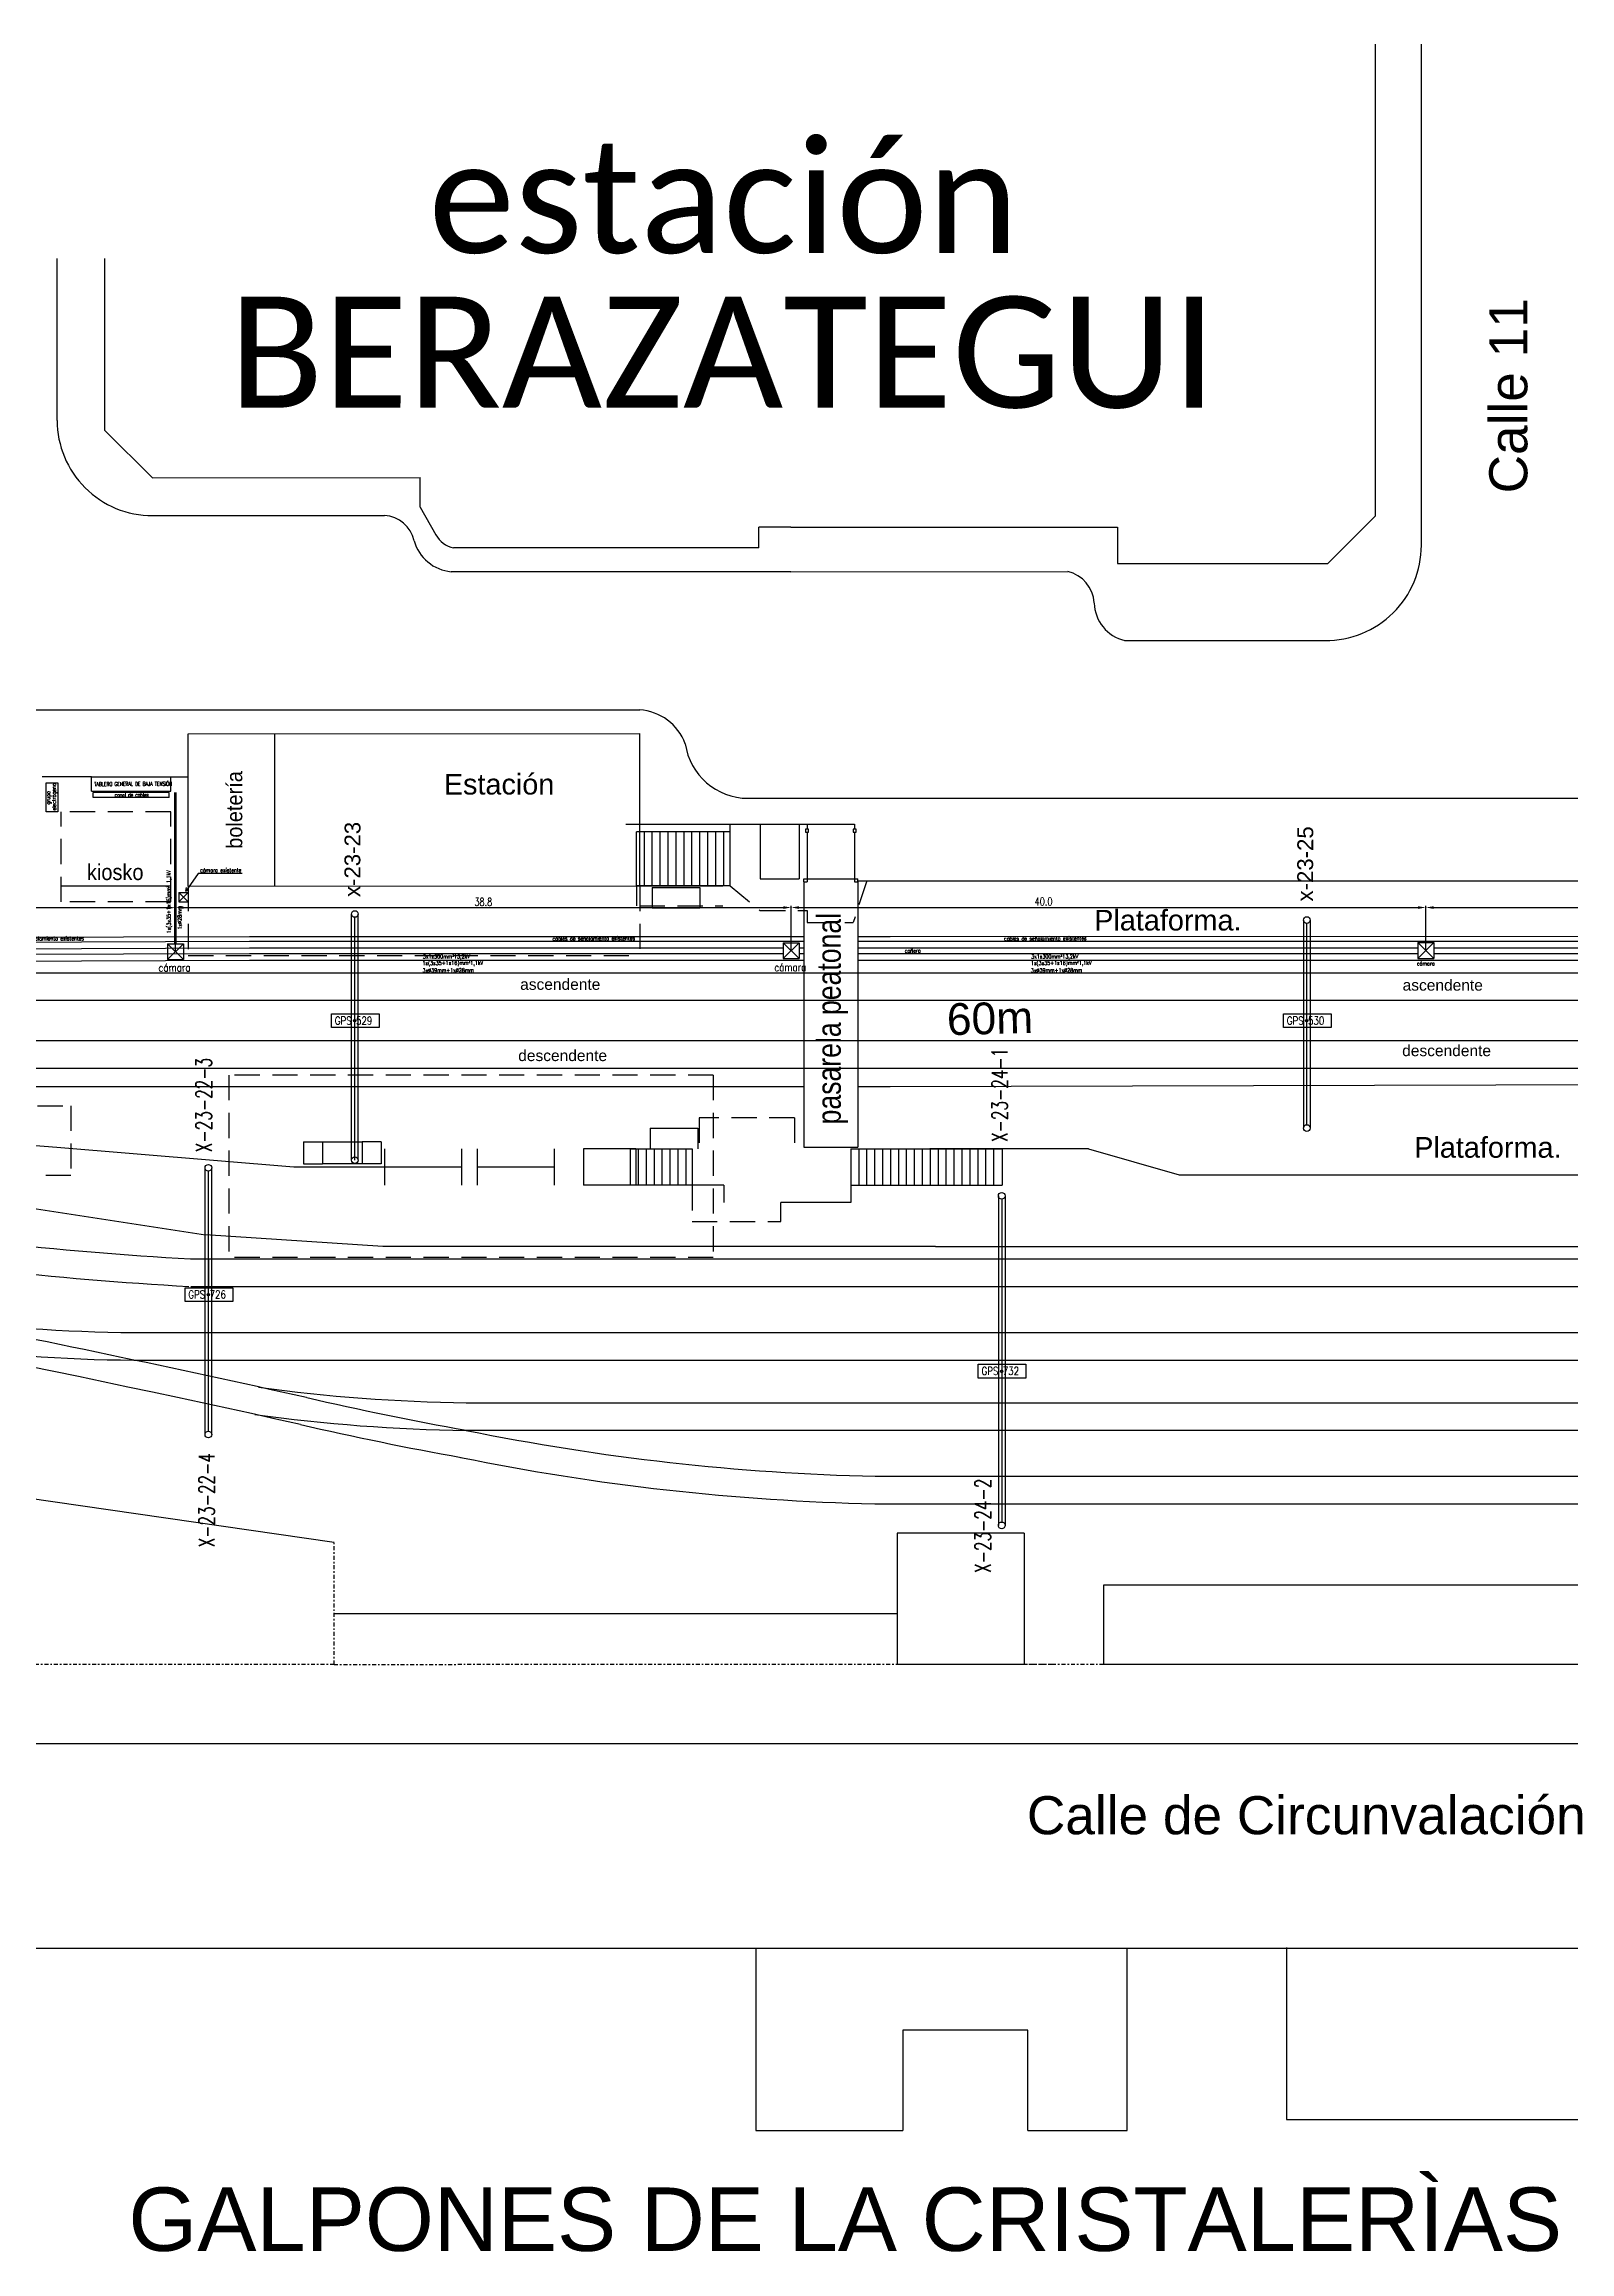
# Model space of a CAD drawing. Header units: millimetres. Extents: x 1712 to 2122, y 1320 to 1467.
# Drawn here: x 1856.1 to 1952.2, y 1320.2 to 1459.3 of the extents above; entities that cross this region are included whole.
import ezdxf

# ---------------------------------------------------------------- set-up
doc = ezdxf.new("R2010")
doc.units = ezdxf.units.MM
doc.linetypes.add('DASHDOT2', pattern=[0.5, 0.25, -0.125, 0, -0.125])
doc.linetypes.add('HIDDEN2', pattern=[4.7625, 3.175, -1.5875])
for name, color, linetype in [('CALLES', 8, 'Continuous'), ('EDIFICIOS', 8, 'Continuous'), ('LIMITE', 8, 'DASHDOT2'), ('LINEA02', 8, 'Continuous'), ('LINEA_02', 8, 'Continuous'), ('longitud vano', 7, 'Continuous'), ('n° de postación', 1, 'Continuous'), ('pórticos', 4, 'Continuous'), ('SEMICUBIERTO', 8, 'HIDDEN2'), ('textos', 7, 'Continuous'), ('Textos catenaria', 7, 'Continuous'), ('vías', 8, 'Continuous')]:
    doc.layers.add(name, color=color, linetype=linetype)
doc.styles.add('progresivas', font='calibri.ttf')
doc.styles.add('ROMANS', font='arial.ttf', dxfattribs={"width": 0.7})
doc.styles.add('SIMPLEX', font='simplex.shx', dxfattribs={"width": 0.75})
doc.linetypes.add('FENCELINE2', pattern='A,0.25,-0.1,[132,ltypeshp.shx,S=0.1,R=0,X=-0.1,Y=0],-0.1,1', length=1.45)
doc.dimstyles.new('COTA-100', dxfattribs={"dimtxt": 0.5, "dimasz": 0.5, "dimexe": 0.1, "dimexo": 0, "dimgap": 0.1, "dimtad": 1, "dimdec": 1, "dimzin": 0, "dimdsep": 46, "dimtxsty": 'SIMPLEX', "dimcen": 0.1, "dimclrd": 256, "dimclre": 256, "dimclrt": 256, "dimazin": 2, "dimtm": 1e-09, "dimtfac": 0.714286, "dimtdec": 1, "dimtmove": 2, "dimatfit": 2, "dimfxl": 0, "dimtolj": 1, "dimtzin": 0, "dimarcsym": 0})

# ---------------------------------------------------------------- blocks, each defined once
blk = doc.blocks.new('cámara LDF-LDS')
at = {"color": 6}
for p, q in [((-0.5, 0.5), (0.5, 0.5)), ((-0.5, 0.5), (-0.5, -0.5)), ((-0.5, 0.5), (0.5, -0.5)), ((0.5, 0.5), (-0.5, -0.5)), ((0.5, 0.5), (0.5, -0.5)), ((-0.5, -0.5), (0.5, -0.5))]:
    blk.add_line(p, q, dxfattribs=at)
blk = doc.blocks.new('*D17')
at = {"lineweight": -2, "transparency": 16777216}
for p, q in [((1817.89, 1402.21), (1817.89, 1405.02)), ((1818.39, 1404.92), (1863.83, 1404.92)), ((1864.33, 1402.15), (1864.33, 1405.02))]:
    blk.add_line(p, q, dxfattribs=at)
at = {"transparency": 16777216}
for points in [[(1818.39, 1405), (1818.39, 1404.83), (1817.89, 1404.92)], [(1863.83, 1405), (1863.83, 1404.83), (1864.33, 1404.92)]]:
    blk.add_solid(points, dxfattribs=at)
at = {"layer": 'Defpoints', "color": 0, "transparency": 16777216}
for p in [(1864.33, 1404.92), (1817.89, 1402.21), (1864.33, 1402.15)]:
    blk.add_point(p, dxfattribs=at)
at = {"transparency": 16777216, "insert": (1841.11, 1405.27), "char_height": 0.5, "attachment_point": 5, "style": 'SIMPLEX'}
blk.add_mtext('\\A1;46.4', dxfattribs=at)
blk = doc.blocks.new('*D18')
at = {"lineweight": -2, "transparency": 16777216}
for p, q in [((1864.33, 1402.15), (1864.33, 1405.03)), ((1864.83, 1404.93), (1902.63, 1404.93)), ((1903.13, 1402.21), (1903.13, 1405.03))]:
    blk.add_line(p, q, dxfattribs=at)
at = {"transparency": 16777216}
for points in [[(1864.83, 1405.01), (1864.83, 1404.84), (1864.33, 1404.93)], [(1902.63, 1405.01), (1902.63, 1404.84), (1903.13, 1404.93)]]:
    blk.add_solid(points, dxfattribs=at)
at = {"layer": 'Defpoints', "color": 0, "transparency": 16777216}
for p in [(1903.13, 1404.93), (1864.33, 1402.15), (1903.13, 1402.21)]:
    blk.add_point(p, dxfattribs=at)
at = {"transparency": 16777216, "insert": (1883.73, 1405.28), "char_height": 0.5, "attachment_point": 5, "style": 'SIMPLEX'}
blk.add_mtext('\\A1;38.8', dxfattribs=at)
blk = doc.blocks.new('*D19')
at = {"lineweight": -2, "transparency": 16777216}
for p, q in [((1903.13, 1402.21), (1903.13, 1405.03)), ((1903.63, 1404.93), (1942.63, 1404.93)), ((1943.13, 1402.22), (1943.13, 1405.03))]:
    blk.add_line(p, q, dxfattribs=at)
at = {"transparency": 16777216}
for points in [[(1903.63, 1405.01), (1903.63, 1404.84), (1903.13, 1404.93)], [(1942.63, 1405.01), (1942.63, 1404.84), (1943.13, 1404.93)]]:
    blk.add_solid(points, dxfattribs=at)
at = {"layer": 'Defpoints', "color": 0, "transparency": 16777216}
for p in [(1943.13, 1404.93), (1903.13, 1402.21), (1943.13, 1402.22)]:
    blk.add_point(p, dxfattribs=at)
at = {"transparency": 16777216, "insert": (1919.04, 1405.31), "char_height": 0.5, "attachment_point": 5, "style": 'SIMPLEX'}
blk.add_mtext('\\A1;40.0', dxfattribs=at)
blk = doc.blocks.new('*D20')
at = {"lineweight": -2, "transparency": 16777216}
for p, q in [((1943.13, 1402.22), (1943.13, 1405.03)), ((1943.63, 1404.93), (1982.63, 1404.93)), ((1983.13, 1402.21), (1983.13, 1405.03))]:
    blk.add_line(p, q, dxfattribs=at)
at = {"transparency": 16777216}
for points in [[(1943.63, 1405.01), (1943.63, 1404.84), (1943.13, 1404.93)], [(1982.63, 1405.01), (1982.63, 1404.84), (1983.13, 1404.93)]]:
    blk.add_solid(points, dxfattribs=at)
at = {"layer": 'Defpoints', "color": 0, "transparency": 16777216}
for p in [(1983.13, 1404.93), (1943.13, 1402.22), (1983.13, 1402.21)]:
    blk.add_point(p, dxfattribs=at)
at = {"transparency": 16777216, "insert": (1963.13, 1405.28), "char_height": 0.5, "attachment_point": 5, "style": 'SIMPLEX'}
blk.add_mtext('\\A1;40.0', dxfattribs=at)

msp = doc.modelspace()

# ---------------------------------------------------------------- linework, layer by layer
for p, q in [((1865.75, 1407.08), (1864.98, 1405.95)), ((1868.53, 1407.08), (1865.75, 1407.08)), ((1864.53, 1405.88), (1865.13, 1405.88)), ((1864.53, 1405.88), (1864.53, 1405.28)), ((1864.53, 1405.88), (1865.13, 1405.28)), ((1865.13, 1405.88), (1864.53, 1405.28)), ((1864.98, 1405.95), (1865.02, 1406.18)), ((1864.98, 1405.95), (1865.18, 1406.07)), ((1865.13, 1405.88), (1865.13, 1405.28)), ((1864.53, 1405.28), (1865.13, 1405.28)), ((1874.16, 1398.22), (1877.17, 1398.22)), ((1874.16, 1397.36), (1874.16, 1398.22)), ((1877.17, 1397.36), (1874.16, 1397.36)), ((1877.17, 1398.22), (1877.17, 1397.36)), ((1934.16, 1398.22), (1937.17, 1398.22)), ((1934.16, 1397.36), (1934.16, 1398.22)), ((1937.17, 1397.36), (1934.16, 1397.36)), ((1937.17, 1398.22), (1937.17, 1397.36)), ((1866.4, 1382.78), (1866.4, 1381.04)), ((1864.93, 1380.96), (1867.94, 1380.96)), ((1864.93, 1380.1), (1864.93, 1380.96)), ((1867.94, 1380.96), (1867.94, 1380.1)), ((1867.94, 1380.1), (1864.93, 1380.1)), ((1914.92, 1376.14), (1917.93, 1376.14)), ((1914.92, 1375.27), (1914.92, 1376.14)), ((1917.93, 1376.14), (1917.93, 1375.27)), ((1917.93, 1375.27), (1914.92, 1375.27))]:
    msp.add_line(p, q)
at = {"color": 4}
for p, q in [((1866.19, 1371.72), (1866.19, 1388.52)), ((1866.4, 1371.93), (1866.4, 1388.31)), ((1866.61, 1371.72), (1866.61, 1388.52)), ((1916.19, 1386.76), (1916.19, 1365.99)), ((1916.4, 1386.55), (1916.4, 1366.2)), ((1916.61, 1386.76), (1916.61, 1365.99))]:
    msp.add_line(p, q, dxfattribs=at)
msp.add_lwpolyline([(1856.17, 1412.78), (1856.91, 1412.78), (1856.91, 1410.95), (1856.17, 1410.95)], close=True)
for centre in [(1875.63, 1397.79), (1935.63, 1397.79), (1866.4, 1380.53), (1916.39, 1375.7)]:
    msp.add_circle(centre, 0.0747)
for centre in [(1866.4, 1388.52), (1916.4, 1386.76), (1866.4, 1371.72), (1916.4, 1365.99)]:
    msp.add_circle(centre, 0.21, dxfattribs=at)
at = {"layer": 'CALLES'}
for p, q in [((1939.96, 1429.61), (1939.96, 1459.34)), ((1942.85, 1427.75), (1942.85, 1459.34)), ((1856.87, 1435.63), (1856.87, 1445.84)), ((1859.87, 1434.99), (1859.87, 1445.84)), ((1859.87, 1434.99), (1862.87, 1432)), ((1862.87, 1432), (1879.75, 1432.02)), ((1879.75, 1430.17), (1879.75, 1432.02)), ((1862.88, 1429.63), (1877.51, 1429.64)), ((1879.75, 1430.17), (1880.74, 1428.42)), ((1936.96, 1426.61), (1939.96, 1429.61)), ((1901.1, 1427.6), (1881.85, 1427.6)), ((1901.1, 1427.6), (1901.1, 1428.9)), ((1903.11, 1428.9), (1901.1, 1428.9)), ((1903.11, 1426.09), (1881.7, 1426.09)), ((1924.15, 1421.76), (1936.79, 1421.76)), ((1900.42, 1411.81), (1906.63, 1411.81)), ((1906.63, 1411.81), (1987.93, 1411.82)), ((1903.63, 1410.19), (1904.13, 1410.19)), ((1848.08, 1368.73), (1874.32, 1364.92)), ((1924.42, 1352.22), (1848.08, 1352.22)), ((2046.26, 1352.23), (1924.42, 1352.22)), ((1924.42, 1339.32), (1812.67, 1339.32)), ((2074.07, 1339.33), (1924.42, 1339.32))]:
    msp.add_line(p, q, dxfattribs=at)
for centre, radius, start, end in [((1862.87, 1435.63), 6, 180.0009, 270.064), ((1877.37, 1427.61), 2.04, 12.4249, 86.1053), ((1881.96, 1428.78), 2.7, 195.7685, 264.6603), ((1882.12, 1429.13), 1.55, 207.1961, 259.8961), ((1936.85, 1427.76), 6, 269.3793, 359.9941), ((1900.42, 1415.81), 4, 188.0487, 270.0009)]:
    msp.add_arc(centre, radius, start, end, dxfattribs=at)
at = {"layer": 'EDIFICIOS'}
for p, q in [((1815.29, 1417.38), (1893.59, 1417.39)), ((1865.13, 1415.88), (1893.59, 1415.89)), ((1865.13, 1406.28), (1865.13, 1415.88)), ((1870.59, 1406.28), (1870.59, 1415.88)), ((1893.59, 1406.29), (1893.59, 1415.89)), ((1901.18, 1410.19), (1901.18, 1406.74)), ((1901.18, 1410.19), (1903.63, 1410.19)), ((1903.63, 1410.19), (1903.63, 1406.74)), ((1904.23, 1409.87), (1904.03, 1409.87)), ((1904.03, 1409.87), (1904.03, 1409.67)), ((1904.03, 1409.67), (1904.23, 1409.67)), ((1904.13, 1410.19), (1907.13, 1410.19)), ((1904.13, 1410.19), (1904.13, 1409.87)), ((1904.13, 1409.67), (1904.13, 1406.74)), ((1904.23, 1409.67), (1904.23, 1409.87)), ((1907.23, 1409.87), (1907.03, 1409.87)), ((1907.03, 1409.87), (1907.03, 1409.67)), ((1907.03, 1409.67), (1907.23, 1409.67)), ((1907.13, 1410.19), (1907.13, 1409.87)), ((1907.13, 1409.67), (1907.13, 1406.74)), ((1907.23, 1409.67), (1907.23, 1409.87)), ((1901.18, 1406.74), (1903.63, 1406.74)), ((1903.93, 1406.54), (1903.93, 1406.74)), ((1903.93, 1406.74), (1904.13, 1406.74)), ((1904.13, 1406.74), (1904.13, 1406.54)), ((1904.13, 1406.74), (1907.13, 1406.74)), ((1907.13, 1406.74), (1907.13, 1406.54)), ((1907.13, 1406.74), (1907.33, 1406.74)), ((1907.33, 1406.54), (1907.33, 1406.74)), ((1864.03, 1406.28), (1857.13, 1406.28)), ((1865.13, 1406.28), (1893.59, 1406.29)), ((1903.93, 1406.54), (1904.13, 1406.54)), ((1907.13, 1406.54), (1907.33, 1406.54)), ((1873.6, 1390.17), (1876.1, 1390.17)), ((1873.6, 1390.17), (1873.6, 1388.77)), ((1876.1, 1390.17), (1876.1, 1388.77)), ((1894.24, 1391.03), (1897.24, 1391.03)), ((1894.24, 1391.03), (1894.24, 1389.73)), ((1897.24, 1391.03), (1897.24, 1389.73)), ((1876.1, 1388.77), (1873.6, 1388.77)), ((1877.5, 1389.72), (1877.5, 1387.42)), ((1882.35, 1389.72), (1882.35, 1387.42)), ((1883.35, 1389.72), (1883.35, 1387.42)), ((1888.2, 1389.72), (1888.2, 1387.42)), ((1890.05, 1389.72), (1890.05, 1387.42)), ((1893.35, 1389.72), (1890.05, 1389.72)), ((1893.35, 1389.72), (1893.35, 1387.42)), ((1894.24, 1389.73), (1896.89, 1389.73)), ((1896.89, 1389.73), (1896.89, 1387.43)), ((1906.89, 1389.73), (1906.89, 1386.33)), ((1921.88, 1389.73), (1911.88, 1389.73)), ((1882.35, 1388.57), (1877.5, 1388.57)), ((1888.2, 1388.57), (1883.35, 1388.57)), ((1893.35, 1387.42), (1890.05, 1387.42)), ((1898.89, 1387.43), (1896.89, 1387.43)), ((1898.89, 1387.43), (1898.89, 1386.33)), ((1906.89, 1386.33), (1902.49, 1386.33)), ((1917.81, 1365.49), (1909.81, 1365.49)), ((1909.81, 1365.49), (1909.81, 1357.22)), ((1917.81, 1365.49), (1917.82, 1357.22)), ((1975.08, 1362.23), (1922.82, 1362.22)), ((1922.82, 1362.22), (1922.82, 1357.22)), ((1909.81, 1360.42), (1874.32, 1360.42)), ((1917.82, 1357.22), (1909.81, 1357.22)), ((1975.08, 1357.23), (1922.82, 1357.22)), ((1900.9, 1339.32), (1900.9, 1327.84)), ((1924.3, 1327.84), (1924.3, 1339.32)), ((1934.35, 1339.38), (1934.35, 1328.55)), ((1918.04, 1334.17), (1910.18, 1334.17)), ((1910.18, 1334.17), (1910.18, 1327.84)), ((1918.04, 1327.84), (1918.04, 1334.17)), ((1900.9, 1327.84), (1910.18, 1327.84)), ((1918.04, 1327.84), (1924.3, 1327.84)), ((1934.35, 1328.55), (1959.12, 1328.55))]:
    msp.add_line(p, q, dxfattribs=at)
msp.add_arc((1893.37, 1414.09), 3.3, 20.66, 86.2462, dxfattribs=at)
at = {"layer": 'LIMITE'}
for p, q in [((1874.32, 1357.22), (1874.32, 1364.92)), ((1874.32, 1357.22), (1848.08, 1357.22)), ((1874.32, 1357.22), (1882.02, 1357.22)), ((1919.57, 1357.22), (1882.02, 1357.22)), ((1922.82, 1357.22), (1917.82, 1357.22))]:
    msp.add_line(p, q, dxfattribs=at)
at = {"layer": 'LINEA02', "color": 11}
for p, q in [((1864.28, 1402.65), (1864.28, 1412.17)), ((1864.38, 1402.65), (1864.38, 1412.17)), ((1843.04, 1402.3), (1868.99, 1402.39)), ((1843.04, 1401.95), (1868.99, 1402.04)), ((1868.99, 1402.39), (1900.57, 1402.39)), ((1868.99, 1402.04), (1900.57, 1402.04)), ((1900.57, 1402.39), (1902.63, 1402.39)), ((1900.57, 1402.04), (1902.63, 1402.04)), ((1903.63, 1402.39), (1903.93, 1402.39)), ((1903.63, 1402.04), (1903.93, 1402.04)), ((1907.33, 1402.39), (1909.37, 1402.39)), ((1907.33, 1402.04), (1909.37, 1402.04)), ((1909.37, 1402.39), (1942.63, 1402.39)), ((1909.37, 1402.04), (1942.63, 1402.04)), ((1943.63, 1402.39), (1982.63, 1402.39)), ((1943.63, 1402.04), (1982.63, 1402.04))]:
    msp.add_line(p, q, dxfattribs=at)
at = {"layer": 'LINEA_02'}
for p, q in [((1903.11, 1428.9), (1923.7, 1428.91)), ((1923.7, 1428.91), (1923.7, 1426.61)), ((1923.7, 1426.61), (1936.96, 1426.61)), ((1903.11, 1426.09), (1920.56, 1426.1)), ((1892.72, 1410.19), (1901.18, 1410.19)), ((1899.28, 1409.69), (1893.38, 1409.69)), ((1893.38, 1406.29), (1893.38, 1409.69)), ((1893.88, 1406.29), (1893.88, 1409.69)), ((1894.38, 1406.29), (1894.38, 1409.69)), ((1894.88, 1406.29), (1894.88, 1409.69)), ((1895.38, 1406.29), (1895.38, 1409.69)), ((1895.88, 1406.29), (1895.88, 1409.69)), ((1896.38, 1406.29), (1896.38, 1409.69)), ((1896.88, 1406.29), (1896.88, 1409.69)), ((1897.38, 1406.29), (1897.38, 1409.69)), ((1897.88, 1406.29), (1897.88, 1409.69)), ((1898.38, 1406.29), (1898.38, 1409.69)), ((1898.88, 1406.29), (1898.88, 1409.69)), ((1899.28, 1409.69), (1899.28, 1410.19)), ((1899.28, 1406.29), (1899.28, 1409.69)), ((1899.28, 1408.44), (1899.28, 1408.94)), ((1899.28, 1406.29), (1893.38, 1406.29)), ((1893.59, 1406.29), (1898.82, 1406.29)), ((1903.93, 1406.54), (1903.93, 1389.82)), ((1907.33, 1406.54), (1907.33, 1389.82)), ((1892.99, 1389.73), (1894.24, 1389.73)), ((1892.99, 1389.73), (1892.99, 1387.43)), ((1893.49, 1389.73), (1893.49, 1387.43)), ((1893.99, 1389.73), (1893.99, 1387.43)), ((1894.49, 1389.73), (1894.49, 1387.43)), ((1894.99, 1389.73), (1894.99, 1387.43)), ((1895.49, 1389.73), (1895.49, 1387.43)), ((1895.99, 1389.73), (1895.99, 1387.43)), ((1896.49, 1389.73), (1896.49, 1387.43)), ((1903.93, 1389.82), (1907.33, 1389.82)), ((1906.89, 1389.73), (1916.44, 1389.73)), ((1907.39, 1389.73), (1907.39, 1387.43)), ((1907.89, 1389.73), (1907.89, 1387.43)), ((1908.39, 1389.73), (1908.39, 1387.43)), ((1908.89, 1389.73), (1908.89, 1387.43)), ((1909.39, 1389.73), (1909.39, 1387.43)), ((1909.89, 1389.73), (1909.89, 1387.43)), ((1910.39, 1389.73), (1910.39, 1387.43)), ((1910.39, 1389.73), (1910.39, 1387.43)), ((1910.89, 1389.73), (1910.89, 1387.43)), ((1911.39, 1389.73), (1911.39, 1387.43)), ((1911.89, 1389.73), (1911.89, 1387.43)), ((1912.39, 1389.73), (1912.39, 1387.43)), ((1912.89, 1389.73), (1912.89, 1387.43)), ((1913.39, 1389.73), (1913.39, 1387.43)), ((1913.89, 1389.73), (1913.89, 1387.43)), ((1914.39, 1389.73), (1914.39, 1387.43)), ((1914.89, 1389.73), (1914.89, 1387.43)), ((1915.39, 1389.73), (1915.39, 1387.43)), ((1915.89, 1389.73), (1915.89, 1387.43)), ((1916.44, 1389.73), (1916.44, 1387.43)), ((1921.88, 1389.73), (1927.58, 1388.09)), ((1877.5, 1388.57), (1871.78, 1388.57)), ((1896.89, 1387.43), (1892.99, 1387.43)), ((1906.89, 1387.43), (1916.44, 1387.43))]:
    msp.add_line(p, q, dxfattribs=at)
at = {"layer": 'LINEA_02', "linetype": 'FENCELINE2', "ltscale": 0.25}
for p, q in [((1859.03, 1413.17), (1855.93, 1413.17)), ((1864.03, 1413.17), (1865.13, 1413.17)), ((1907.33, 1406.61), (2031.58, 1406.62)), ((1856.86, 1389.81), (1814.27, 1392.97)), ((1871.78, 1388.57), (1856.86, 1389.81)), ((1927.58, 1388.09), (2001.63, 1388.09))]:
    msp.add_line(p, q, dxfattribs=at)
at = {"layer": 'LINEA_02', "color": 1}
for p, q in [((1843.04, 1403.02), (1868.99, 1403.11)), ((1843.04, 1402.72), (1868.99, 1402.81)), ((1869, 1403.11), (1900.58, 1403.11)), ((1869, 1402.81), (1900.58, 1402.81)), ((1900.58, 1403.11), (1903.93, 1403.11)), ((1900.58, 1402.81), (1903.93, 1402.81)), ((1907.33, 1403.11), (1909.37, 1403.11)), ((1907.33, 1402.81), (1909.37, 1402.81)), ((1909.37, 1403.11), (2026.13, 1403.12)), ((1909.37, 1402.81), (2026.13, 1402.82))]:
    msp.add_line(p, q, dxfattribs=at)
at = {"layer": 'LINEA_02', "color": 7}
for p, q in [((1843.04, 1401.52), (1869, 1401.61)), ((1869, 1401.61), (1900.58, 1401.61)), ((1900.58, 1401.61), (1903.93, 1401.61)), ((1907.33, 1401.61), (1909.37, 1401.61)), ((1909.37, 1401.61), (2039.08, 1401.62)), ((1903.93, 1393.63), (1814.27, 1393.62)), ((1909.37, 1393.63), (1907.33, 1393.63)), ((2035.18, 1393.98), (1909.37, 1393.63)), ((1814.27, 1392.32), (1866.22, 1384.3)), ((1877.4, 1383.57), (1866.22, 1384.3)), ((1898.33, 1383.57), (1877.4, 1383.57)), ((1912.23, 1383.57), (1898.33, 1383.57)), ((1912.23, 1383.57), (1967.33, 1383.57))]:
    msp.add_line(p, q, dxfattribs=at)
at = {"layer": 'LINEA_02'}
for centre, radius, start, end in [((1920.09, 1424.01), 2.14, 3.1693, 77.3434), ((1924.72, 1424.18), 2.49, 181.367, 256.8015)]:
    msp.add_arc(centre, radius, start, end, dxfattribs=at)
at = {"layer": 'pórticos'}
for p, q in [((1875.42, 1389.01), (1875.42, 1404.52)), ((1875.63, 1389.01), (1875.63, 1404.31)), ((1875.84, 1389.01), (1875.84, 1404.52)), ((1935.42, 1404.14), (1935.42, 1391.03)), ((1935.63, 1391.24), (1935.63, 1403.93)), ((1935.84, 1404.14), (1935.84, 1391.03))]:
    msp.add_line(p, q, dxfattribs=at)
for centre in [(1875.63, 1404.52), (1935.63, 1404.14), (1935.63, 1391.03), (1875.63, 1389.01)]:
    msp.add_circle(centre, 0.21, dxfattribs=at)
at = {"layer": 'SEMICUBIERTO', "linetype": 'Continuous', "ltscale": 0.5}
for p, q in [((1859.03, 1413.17), (1864.03, 1413.17)), ((1859.03, 1412.27), (1859.03, 1413.17)), ((1859.03, 1412.27), (1864.03, 1412.27)), ((1864.03, 1412.27), (1864.03, 1413.17)), ((1863.93, 1412.17), (1859.13, 1412.17)), ((1859.13, 1411.87), (1859.13, 1412.17)), ((1863.93, 1411.87), (1859.13, 1411.87)), ((1863.93, 1411.87), (1863.93, 1412.17))]:
    msp.add_line(p, q, dxfattribs=at)
at = {"layer": 'SEMICUBIERTO', "ltscale": 0.5}
for p, q in [((1857.13, 1405.28), (1857.13, 1410.96)), ((1864.03, 1410.96), (1857.13, 1410.96)), ((1864.03, 1405.28), (1864.03, 1410.96)), ((1865.13, 1406.28), (1865.13, 1401.9)), ((1893.59, 1406.29), (1893.59, 1401.91)), ((1899.28, 1406.29), (1901.18, 1404.74)), ((1907.9, 1406.61), (1907.04, 1403.99)), ((1864.03, 1405.28), (1857.13, 1405.28)), ((1893.59, 1405.04), (1898.82, 1405.04)), ((1901.18, 1404.74), (1904.13, 1404.74)), ((1904.13, 1404.74), (1904.13, 1403.99)), ((1904.13, 1403.99), (1907.04, 1403.99)), ((1865.13, 1401.9), (1893.59, 1401.91)), ((1867.7, 1394.37), (1867.7, 1382.87)), ((1898.22, 1394.37), (1867.7, 1394.37)), ((1898.22, 1394.37), (1898.22, 1382.87)), ((1843.73, 1392.44), (1857.74, 1392.44)), ((1857.74, 1392.44), (1857.74, 1388.04)), ((1903.34, 1391.68), (1897.34, 1391.68)), ((1897.34, 1391.68), (1897.34, 1389.73)), ((1903.34, 1391.68), (1903.34, 1389.73)), ((1872.4, 1390.17), (1873.6, 1390.17)), ((1872.4, 1390.17), (1872.4, 1388.77)), ((1877.3, 1390.17), (1876.1, 1390.17)), ((1877.3, 1390.17), (1877.3, 1388.77)), ((1872.4, 1388.77), (1873.6, 1388.77)), ((1877.3, 1388.77), (1876.1, 1388.77)), ((1857.74, 1388.04), (1843.73, 1388.04)), ((1896.89, 1387.43), (1896.89, 1385.13)), ((1902.49, 1385.13), (1902.49, 1386.33)), ((1896.89, 1385.13), (1902.49, 1385.13)), ((1898.22, 1382.87), (1867.7, 1382.87))]:
    msp.add_line(p, q, dxfattribs=at)
at = {"layer": 'SEMICUBIERTO'}
for p, q in [((1893.38, 1406.29), (1893.38, 1405.04)), ((1894.38, 1406.2), (1897.38, 1406.2)), ((1894.38, 1406.2), (1894.38, 1404.9)), ((1897.38, 1406.2), (1897.38, 1404.9)), ((1894.38, 1404.9), (1897.38, 1404.9))]:
    msp.add_line(p, q, dxfattribs=at)
at = {"layer": 'vías'}
for p, q in [((2121.99, 1400.8), (1711.6, 1400.8)), ((2121.99, 1399.06), (1711.6, 1399.06)), ((2121.99, 1396.52), (1711.6, 1396.52)), ((2121.99, 1394.78), (1711.6, 1394.78)), ((1865.29, 1382.78), (1972.32, 1382.78)), ((1865.29, 1381.04), (1972.32, 1381.04)), ((1861.71, 1378.15), (1970.82, 1378.15)), ((1861.7, 1376.41), (1970.82, 1376.41)), ((1882.65, 1373.72), (1991.18, 1373.72)), ((1882.64, 1371.98), (1991.18, 1371.98)), ((1908.43, 1369.09), (2030.19, 1369.09)), ((1908.43, 1367.35), (2030.19, 1367.35))]:
    msp.add_line(p, q, dxfattribs=at)
for centre, radius, start, end in [((1879.44, 1627.36), 244.99, 260.8023, 266.6867), ((1666.08, 450.58), 946.27, 77.3942, 80.48229), ((1879.44, 1627.36), 246.73, 260.8023, 266.6867), ((1666.08, 450.58), 944.53, 77.3942, 80.48229), ((1862.54, 1482.77), 104.63, 262.3536, 269.5485), ((1862.54, 1482.77), 106.37, 262.3536, 269.5485), ((1883.95, 1478.34), 104.63, 262.1004, 269.2953), ((1920.77, 1583.4), 214.83, 257.0433, 259.7784), ((1883.95, 1478.34), 106.37, 262.1004, 269.2953), ((1920.77, 1583.4), 216.57, 257.0433, 259.7784), ((1911.7, 1514.76), 145.71, 258.4972, 268.7161), ((1911.7, 1514.76), 147.45, 258.4972, 268.7161)]:
    msp.add_arc(centre, radius, start, end, dxfattribs=at)

# ---------------------------------------------------------------- block references
for p in [(1864.33, 1402.15), (1903.13, 1402.21), (1943.13, 1402.22)]:
    msp.add_blockref('cámara LDF-LDS', p)

# ---------------------------------------------------------------- texts
at = {"layer": 'longitud vano', "style": 'ROMANS'}
msp.add_text('60m', height=2, rotation=1.5077, dxfattribs=at).set_placement((1912.97, 1396.88))
at = {"layer": 'n° de postación', "style": 'ROMANS'}
for s, p in [('x-23-23', (1875.97, 1405.59)), ('x-23-25', (1936.02, 1405.31))]:
    msp.add_text(s, height=1, rotation=89.7803, dxfattribs=at).set_placement(p)
at = {"layer": 'textos', "color": 7, "style": 'progresivas'}
for s, p in [('estación', (1880.28, 1446.18)), ('BERAZATEGUI', (1867.71, 1436.43))]:
    msp.add_text(s, height=7, dxfattribs=at).set_placement(p)
at = {"layer": 'textos', "style": 'ROMANS'}
for s, height, rotation, p in [('Calle 11', 2.4, 90.0009, (1949.53, 1431.03)), ('Estación', 1.3, 0.0009, (1881.24, 1412.05)), ('Plataforma.', 1.3, 0.0009, (1922.23, 1403.48)), ('Plataforma.', 1.3, 0.0009, (1942.4, 1389.16)), ('Calle de Circunvalación', 2.4, 0.0009, (1917.99, 1346.52)), ('GALPONES DE LA CRISTALERÌAS RIGOLLEAU.', 4, 0.0009, (1861.36, 1320.26))]:
    msp.add_text(s, height=height, rotation=rotation, dxfattribs=at).set_placement(p)
for s, height, rotation, width, p in [('boletería', 1, 90.0009, 0.9, (1868.54, 1408.63)), ('kiosko', 1, 0.0009, 0.9, (1858.75, 1406.66)), ('pasarela peatonal', 1.5, 90.0009, 0.8, (1906.26, 1391.26))]:
    msp.add_text(s, height=height, rotation=rotation, dxfattribs=dict(at, width=width)).set_placement(p)
for s, p in [('ascendente', (1886.05, 1399.74)), ('ascendente', (1941.67, 1399.69)), ('descendente', (1885.93, 1395.25)), ('descendente', (1941.64, 1395.56))]:
    msp.add_text(s, height=0.7, dxfattribs=at).set_placement(p)
at = {"layer": 'Textos catenaria', "style": 'SIMPLEX'}
for s, height, rotation, width, p in [('electrógeno', 0.25, 90.3193, 0.8, (1856.8, 1411.04)), ('TABLERO GENERAL DE BAJA TENSIÓN', 0.25, 0.3193, 0.65, (1859.21, 1412.58)), ('grupo', 0.25, 90.3193, 0.8, (1856.43, 1411.42)), ('canal de cables', 0.25, 0.3193, 0.65, (1860.5, 1411.89)), ('1x(3x35+1x16)mm² 1,1kV', 0.25, 90.3193, 0.8, (1864.03, 1403.3)), ('cámara existente', 0.25, 0.3193, 0.8, (1865.88, 1407.15)), ('1xØ28mm', 0.25, 90.3193, 0.8, (1864.72, 1403.54)), ('cámara', 0.5, 0.3193, 0.8, (1863.26, 1400.89)), ('3x1x300mm²13,2kV', 0.25, 0.3193, 0.8, (1879.92, 1401.71)), ('1x(3x35+1x16)mm²1,1kV', 0.25, 0.3193, 0.8, (1879.89, 1401.3)), ('cámara', 0.5, 0.3193, 0.8, (1902.07, 1400.91)), ('cañero', 0.25, 0.3193, 0.8, (1910.29, 1402.08)), ('3x1x300mm²13,2kV', 0.25, 0.3193, 0.8, (1918.26, 1401.71)), ('1x(3x35+1x16)mm²1,1kV', 0.25, 0.3193, 0.8, (1918.24, 1401.3)), ('cámara', 0.25, 0.3193, 0.8, (1942.57, 1401.27)), ('3xØ39mm+1xØ28mm', 0.25, 0.3193, 0.8, (1879.9, 1400.84)), ('3xØ39mm+1xØ28mm', 0.25, 0.3193, 0.8, (1918.24, 1400.84)), ('GPS 529', 0.5, 359.9991, 0.8, (1874.37, 1397.55)), ('GPS 530', 0.5, 359.9991, 0.8, (1934.37, 1397.55)), ('X-23-24-1', 1, 90, 0.7, (1916.77, 1390.15)), ('X-23-22-3', 1, 90, 0.7, (1866.61, 1389.51)), ('GPS 726', 0.5, 359.9991, 0.8, (1865.14, 1380.29)), ('GPS 732', 0.5, 359.9991, 0.8, (1915.13, 1375.47)), ('X-23-22-4', 1, 90, 0.7, (1866.79, 1364.6)), ('X-23-24-2', 1, 90, 0.7, (1915.71, 1362.99))]:
    msp.add_text(s, height=height, rotation=rotation, dxfattribs=dict(at, width=width)).set_placement(p)
at = {"layer": 'Textos catenaria', "color": 1, "style": 'SIMPLEX', "width": 0.8}
for p in [(1853.36, 1402.83), (1888.09, 1402.84), (1916.55, 1402.84)]:
    msp.add_text('cables de señalamiento existentes', height=0.25, rotation=0.3193, dxfattribs=at).set_placement(p)

# ---------------------------------------------------------------- dimensions: what is measured, and where the dimension line sits
for base, p1, p2, picture, middle in [((1864.33, 1404.92), (1817.89, 1402.21), (1864.33, 1402.15), '*D17', (1841.11, 1405.27)), ((1903.13, 1404.93), (1864.33, 1402.15), (1903.13, 1402.21), '*D18', (1883.73, 1405.28)), ((1983.13, 1404.93), (1943.13, 1402.22), (1983.13, 1402.21), '*D20', (1963.13, 1405.28))]:
    dim = msp.add_linear_dim(base=base, p1=p1, p2=p2, dimstyle='COTA-100')
    dim.commit()
    dim.dimension.update_dxf_attribs({"geometry": picture, "text_midpoint": middle})
dim = msp.add_linear_dim(base=(1943.13, 1404.93), p1=(1903.13, 1402.21), p2=(1943.13, 1402.22), dimstyle='COTA-100')
dim.commit()
dim.dimension.update_dxf_attribs({"geometry": '*D19', "text_midpoint": (1919.04, 1405.31), "dimtype": 160})

doc.saveas('drawing.dxf')
